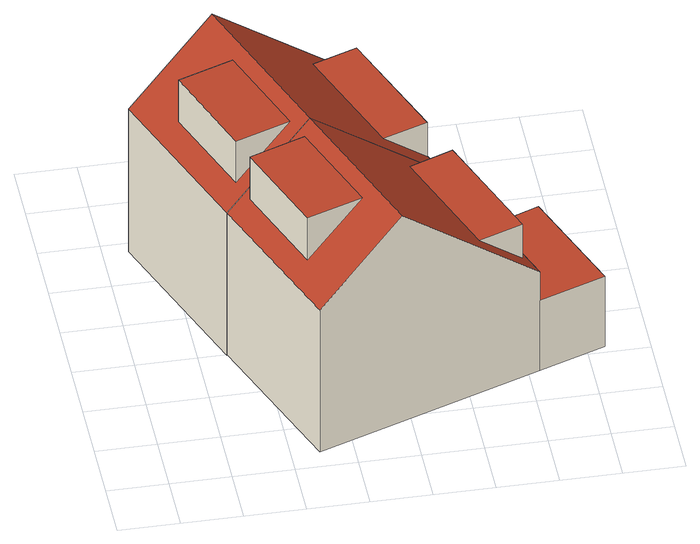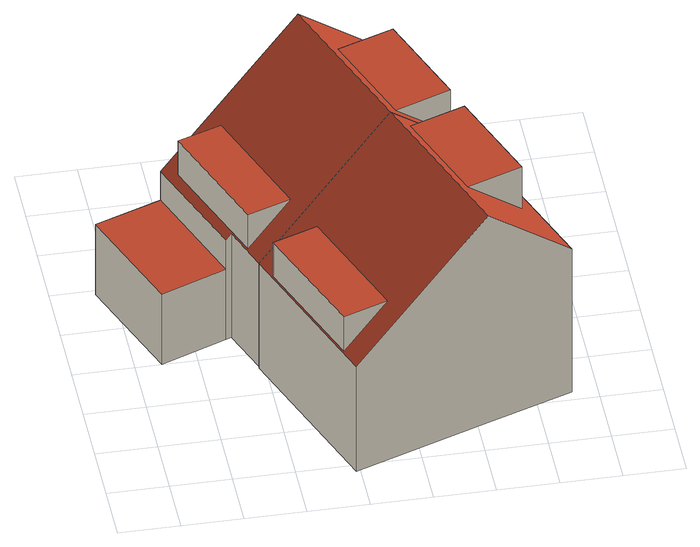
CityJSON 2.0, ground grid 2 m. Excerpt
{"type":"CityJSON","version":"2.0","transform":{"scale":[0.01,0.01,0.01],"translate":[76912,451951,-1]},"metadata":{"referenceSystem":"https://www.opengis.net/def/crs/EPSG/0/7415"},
"CityObjects":{
"building1":{"type":"Building","attributes":{"Volume":314,"Dakoppervlakte":43.29,"Muuroppervlakte":160.54,"Vloeroppervlakte":46.63,"hoogte_Z_max_in_m_NAP":8.08,"GEB_DOEL":"woonfunctie","dateOfConstruction":"1982-01-01","measuredHeight":8.26},"children":["building1-1","building1-2"],"geometry":[{"type":"Solid","lod":"2","boundaries":[[[[0,1,2,3,4,5]],[[6,7,8,9],[10,11,12,13]],[[8,14,15,9],[16,17,18,19]],[[6,3,2,7]],[[1,8,7,2]],[[6,9,15,5,4,3]],[[15,14,0,5]],[[0,14,8,1]],[[20,21,10,13]],[[20,12,11,21]],[[11,10,21]],[[20,13,12]],[[22,16,19,23]],[[23,19,18]],[[18,17,22,23]],[[22,17,16]]]],"semantics":{"surfaces":[{"type":"GroundSurface"},{"type":"RoofSurface"},{"type":"WallSurface"}],"values":[[0,1,1,2,2,2,2,2,1,2,2,2,1,2,2,2]]}}]},
"building1-1":{"type":"BuildingInstallation","attributes":{"relationToConstruction":"outside"},"parents":["building1"],"geometry":[{"type":"MultiSurface","lod":"2","boundaries":[[[20,21,10,13]],[[20,12,11,21]],[[11,10,21]],[[20,13,12]]],"semantics":{"surfaces":[{"type":"RoofSurface"},{"type":"WallSurface"}],"values":[0,1,1,1]}}]},
"building1-2":{"type":"BuildingInstallation","attributes":{"relationToConstruction":"outside"},"parents":["building1"],"geometry":[{"type":"MultiSurface","lod":"2","boundaries":[[[22,16,19,23]],[[23,19,18]],[[18,17,22,23]],[[22,17,16]]],"semantics":{"surfaces":[{"type":"RoofSurface"},{"type":"WallSurface"}],"values":[0,1,1,1]}}]},
"building2":{"type":"Building","attributes":{"Volume":324.88,"Dakoppervlakte":50.55,"Muuroppervlakte":170.11,"Vloeroppervlakte":54.38,"hoogte_Z_max_in_m_NAP":8.08,"GEB_DOEL":"woonfunctie","dateOfConstruction":"1982-01-01","measuredHeight":8.2},"children":["building2-1","building2-2"],"geometry":[{"type":"Solid","lod":"2","boundaries":[[[[24,25,26,27,28,29,30,31,32,33]],[[34,35,8,7],[36,37,38,39]],[[14,8,35,40,41,42],[43,44,45,46]],[[47,48,49,50]],[[27,26,42,41,47]],[[42,26,25,14]],[[24,8,14,25]],[[27,47,50,28]],[[7,33,32,34]],[[49,29,28,50]],[[40,48,47,41]],[[48,30,29,49]],[[24,33,7,8]],[[35,34,32,31,30,48,40]],[[51,38,37,52]],[[52,36,39,51]],[[51,39,38]],[[37,36,52]],[[53,54,46,45]],[[53,45,44]],[[53,44,43,54]],[[54,43,46]]]],"semantics":{"surfaces":[{"type":"GroundSurface"},{"type":"RoofSurface"},{"type":"WallSurface"}],"values":[[0,1,1,1,2,2,2,2,2,2,2,2,2,2,1,2,2,2,1,2,2,2]]}}]},
"building2-1":{"type":"BuildingInstallation","attributes":{"relationToConstruction":"outside"},"parents":["building2"],"geometry":[{"type":"MultiSurface","lod":"2","boundaries":[[[51,38,37,52]],[[52,36,39,51]],[[51,39,38]],[[37,36,52]]],"semantics":{"surfaces":[{"type":"RoofSurface"},{"type":"WallSurface"}],"values":[0,1,1,1]}}]},
"building2-2":{"type":"BuildingInstallation","attributes":{"relationToConstruction":"outside"},"parents":["building2"],"geometry":[{"type":"MultiSurface","lod":"2","boundaries":[[[53,54,46,45]],[[53,45,44]],[[53,44,43,54]],[[54,43,46]]],"semantics":{"surfaces":[{"type":"RoofSurface"},{"type":"WallSurface"}],"values":[0,1,1,1]}}]}
},
"vertices":[
[1019,868,82],[573,701,82],[291,595,82],[82,1159,82],[365,1264,82],[812,1429,82],[82,1159,652],[291,595,652],[573,701,908],[365,1264,908],[516,737,873],[333,670,708],[211,1001,708],[394,1069,873],[1019,868,499],[812,1429,500],[690,1293,638],[838,1348,503],[988,943,503],[839,889,638],[211,1001,873],[333,670,873],[838,1348,638],[988,943,638],
[573,701,87],[1019,868,87],[1078,709,87],[1097,716,87],[1314,803,87],[1456,423,87],[1235,341,87],[769,169,87],[488,65,87],[291,595,87],[488,65,653],[769,169,908],[362,585,706],[547,654,874],[670,322,874],[484,254,706],[1235,341,482],[1097,716,482],[1078,709,499],[1041,794,503],[1190,392,503],[1044,338,636],[896,740,636],[1097,716,367],[1235,341,367],[1456,423,367],[1314,803,367],[484,254,874],[362,585,874],[1190,392,638],[1041,794,638]
]}
